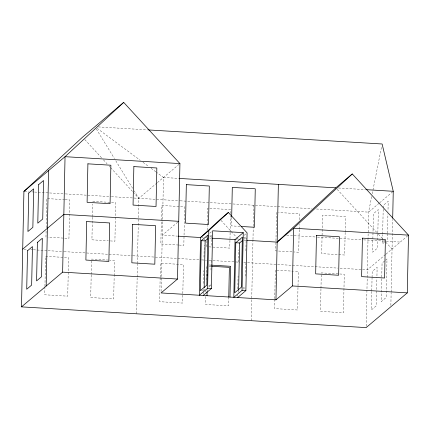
<?xml version="1.0" encoding="UTF-8"?>
<svg xmlns="http://www.w3.org/2000/svg" width="430" height="430" viewBox="0 0 430 430"><rect width="100%" height="100%" fill="white"/><g stroke="black" fill="none" stroke-linecap="round" stroke-linejoin="round"><path stroke-width="0.32" stroke-dasharray="2.15 1.61" d="M44.924 286.826L44.758 294.786L67.736 296.168L68.542 257.683L45.564 256.301L44.94 286.16M45.967 237.054L46.107 230.421M46.166 227.766L46.773 198.569L64.5 199.633M91.187 274.99L90.714 297.549L113.692 298.931L114.165 276.372M91.203 274.324L91.52 259.064L109.247 260.128M92.396 217.257L91.923 239.816L108.338 240.805M92.412 216.591L92.676 203.987M114.176 275.705L114.498 260.446L109.903 260.166M136.385 313.787L137.148 277.533M137.159 276.861L137.428 264.106M137.444 263.44L138.229 225.847M138.245 225.175L138.804 198.321L134.278 190.931M160.148 277.807L159.648 301.693L182.626 303.075L183.433 264.59L160.454 263.208L160.159 277.14M161.094 291.599L162.599 219.773M162.61 219.101L163.486 177.482L156.466 172.285M203.218 294.136L203.272 291.449M203.288 290.777L203.315 289.433M203.444 283.392L203.713 270.637M203.992 257.21L204.245 245.127M204.341 240.429L204.374 239.085M204.105 290.266L204.137 288.933M205.766 296.496L205.599 304.456L228.577 305.837L228.744 297.877M205.868 291.852L205.895 290.524M206.115 279.903L206.395 266.632M206.808 246.729L206.938 240.752M207.158 230.136L207.255 225.492M207.271 224.825L207.615 208.238L230.593 209.62L230.512 213.602M207.12 291.019L207.147 289.68M208.647 287.084L210.673 285.375L210.7 284.042M210.996 270.029L211.232 258.688M211.512 245.347L211.721 235.339L209.808 235.226M230.109 232.845L229.787 248.11L207.47 246.766M230.12 232.184L230.453 216.258M231.668 217.257L231.49 225.884L240.021 226.4M237.682 296.206L237.715 294.862M237.838 288.82L238.107 276.065M238.403 261.972L238.655 249.884M238.575 292.335L238.602 291.002M245.379 276.108L245.643 263.429M245.906 250.754L246.175 238.08M251.276 320.694L252.964 240.133M252.974 239.467L253.243 226.712M253.259 226.04L253.695 205.228M274.727 299.312L274.534 308.6L297.512 309.982L298.318 271.497L293.722 271.217M274.743 298.651L275.34 270.115L293.067 271.179M276.549 212.382L275.743 250.873L293.47 251.937M299.194 229.69L298.721 252.254L294.125 251.975M299.205 229.029L299.307 224.379M299.404 219.735L299.527 213.764L278.516 212.501M320.963 288.804L320.49 311.363L343.468 312.744L344.274 274.259L321.296 272.878L320.973 288.138M345.15 232.453L344.677 255.017L321.699 253.635L322.505 215.145L345.483 216.526L345.161 231.791M366.188 326.257L368.58 212.135L371.708 196.408M371.767 291.379L371.38 309.96L376.315 305.794L376.884 278.586M371.783 290.718L372.047 278.108M372.063 277.447L372.187 271.47L377.121 267.304L376.9 277.92M377.814 234.124L377.524 248.062L372.59 252.227L373.396 213.742L378.33 209.571L377.83 233.463M382.528 240.574L382.458 243.891L384.436 242.224M382.544 239.913L382.652 234.603M382.668 233.936L383.194 208.722M383.211 208.061L383.264 205.406L388.199 201.235L387.994 211.189M387.521 233.753L387.392 239.725L386.409 240.558M387.532 233.087L387.935 213.844M390.865 305.418L391.133 292.663M391.149 291.991L392.665 219.488M372.229 193.785L381.609 146.603M156.934 183.008L138.804 198.321L133.364 192.398M157.439 182.583L178.939 164.427M177.73 222.159L162.277 235.21L177.461 236.124M209.722 233.248L211.657 231.614M209.695 237.054L211.721 235.339M244.186 235.323L246.121 233.689M244.165 239.123L246.186 237.414L242.998 237.22M243.117 289.159L245.138 287.45L243.224 287.331M379.158 203.202L368.58 212.135L315.813 208.964M379.658 202.777L393.256 191.296M385.5 254.555L367.37 269.868L338.646 268.143M386.006 254.13L407.533 235.952M384.522 261.053L382.055 263.138L381.249 301.623L386.183 297.458L386.989 258.967L385.017 260.634M98.26 126.915L147.802 129.898M163.486 177.482L178.848 178.402M338.485 188.001L365.204 189.608M24.585 191.452L28.595 191.694M31.933 191.893L33.938 192.017M34.604 192.054L64.661 193.865M65.333 193.903L110.752 196.634M111.418 196.677L133.461 197.999M134.128 198.042L179.552 200.772M180.218 200.81L232.318 203.944M232.985 203.981L277.07 206.631M277.737 206.674L311.804 208.722M65.156 199.676L69.751 199.95L68.945 238.435L47.94 237.172M92.73 201.331L115.708 202.713L114.901 241.198L108.994 240.843M286.724 235.253L293.4 235.656M294.072 235.694L316.781 237.059M317.447 237.102L362.872 239.832M363.538 239.87L385.581 241.198M386.248 241.235L400.276 242.079M201.847 237.591L203.121 237.666M205.733 237.822L207.061 237.903M209.727 238.064L211.727 238.188M235.038 239.585L237.591 239.741M238.865 239.816L241.504 239.978M244.149 240.133L246.127 240.252M178.579 245.03L160.858 243.966L161.664 205.475L184.642 206.857L183.836 245.347L179.24 245.068M24.048 249.228L27.386 249.427M30.723 249.626L32.728 249.749M33.395 249.787L47.424 250.631M48.09 250.674L63.452 251.593M64.124 251.636L132.252 255.732M132.918 255.769L201.052 259.865M201.718 259.908L206.395 260.188M209.066 260.349L212.409 260.548M213.076 260.591L235.119 261.918M235.785 261.956L239.795 262.198M243.799 262.44L337.98 268.1M208.98 264.993L210.947 265.111M209.034 266.127L211.001 266.245M208.76 285.262L210.673 285.375M201.541 290.782L202.815 290.857M97.072 128.312L140.266 160.293M142.964 162.293L148.904 166.69M151.064 168.286L155.923 171.882M337.174 189.324L376.632 232.248M378.443 234.221L383.431 239.65M383.888 240.144L385.248 241.628M385.699 242.117L392.047 249.029M221.015 220.391L230.829 231.077M231.281 231.56L236.634 237.387M237.08 237.876L238.419 239.333M84.839 139.605L101.62 157.858M103.431 159.831L107.059 163.782M109.328 166.249L110.236 167.232M110.687 167.727L132.908 191.904M96.304 128.989L114.418 158.541M115.815 160.815L132.881 188.657"/><path stroke-width="0.64" d="M407.291 292.862L366.161 327.601L21.5 306.875L23.919 191.415L82.571 137.138L123.7 102.399L179.933 163.588L177.515 279.048L161.067 292.943L275.952 299.85L292.405 285.955L407.291 292.862L408.5 235.135L352.267 173.946L335.814 187.84L277.162 242.117L246.788 240.295M46.177 286.036L48.595 170.57M21.5 306.875L62.629 272.142L65.048 156.681L123.7 102.399M201.31 240.671L200.262 290.702L206.846 285.144L207.894 235.113L201.31 240.671L205.142 240.897L207.674 238.763M204.164 287.595L205.142 240.897M207.018 295.706L207.104 291.69M207.443 275.625L207.47 274.286M228.346 212.474L220.122 219.424L200.568 237.516L199.359 295.249L207.588 288.299L208.797 230.566L228.346 212.474L247.089 232.872L245.879 290.599L237.656 297.549M203.191 295.474L211.415 288.53L212.624 230.797L243.262 232.641L242.052 290.374L233.829 297.318L235.038 239.585L243.262 232.641M228.76 297.211L229.383 267.352L211.662 266.288M229.996 297.087L230.641 266.299L211.603 265.154M231.684 216.596L232.297 187.399L255.269 188.781L254.463 227.266L241.337 226.476M235.78 242.74L234.732 292.776L241.311 287.219L242.359 237.183L235.78 242.74L239.607 242.971L242.138 240.832M238.618 290.336L239.607 242.971M275.952 299.85L278.371 184.389M292.405 285.955L293.615 228.228L352.267 173.946M392.697 218.144L393.256 191.296L382.13 143.986L148.468 129.935M23.919 191.415L65.048 156.681L179.933 163.588M22.709 249.147L63.839 214.409L178.724 221.316M208.797 230.566L200.568 237.516L178.122 236.167M277.162 242.117L293.615 228.228L408.5 235.135M179.514 178.445L335.814 187.84M365.871 189.646L393.256 191.296M212.393 238.225L235.038 239.585M62.629 272.142L177.515 279.048M207.588 288.299L211.415 288.53M242.052 290.374L245.879 290.599M27.525 250.749L26.719 289.239L31.653 285.068L32.46 246.583L27.525 250.749M28.735 193.016L27.928 231.507L32.863 227.341L33.669 188.851L28.735 193.016M37.394 242.412L36.588 280.903L41.522 276.732L42.328 238.247L37.394 242.412M38.603 184.685L37.797 223.17L42.731 219.004L43.538 180.514L38.603 184.685M86.693 221.568L85.887 260.053L108.865 261.435L109.671 222.95L86.693 221.568M87.903 163.835L87.096 202.32L110.075 203.702L110.881 165.217L87.903 163.835M132.65 224.331L131.843 262.816L154.822 264.197L155.628 225.712L132.65 224.331M133.859 166.598L133.053 205.083L156.031 206.464L156.837 167.979L133.859 166.598M186.34 184.637L185.534 223.122L208.512 224.503L209.319 186.018L186.34 184.637M316.469 235.382L315.663 273.867L338.641 275.248L339.447 236.763L316.469 235.382M362.425 238.145L361.619 276.63L384.597 278.011L385.404 239.526L362.425 238.145"/></g></svg>
